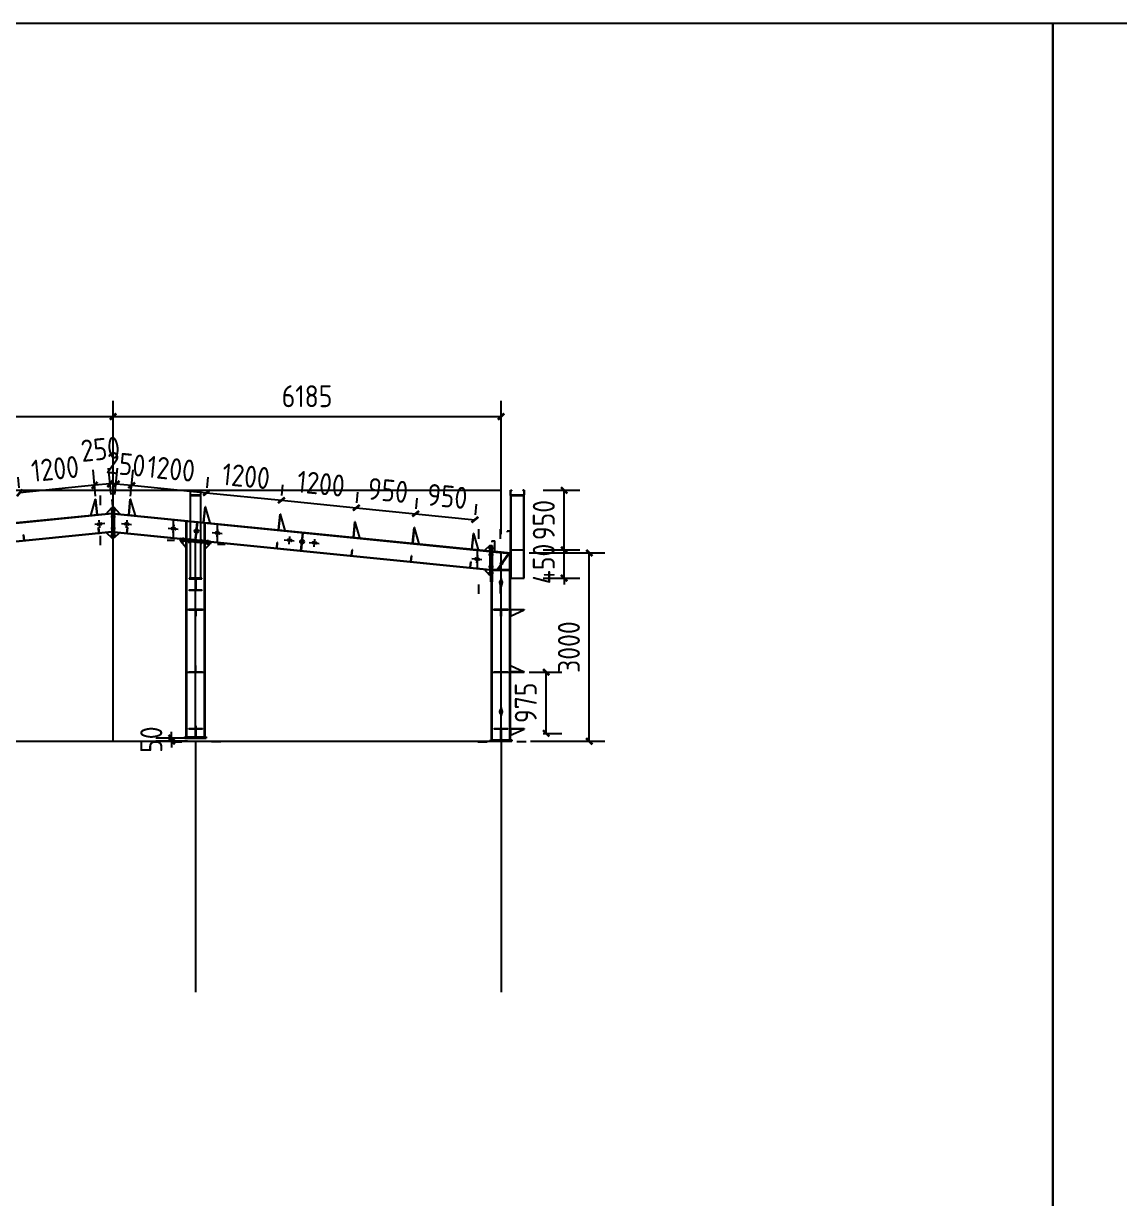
# Model space of a CAD drawing. Extents: x 533809 to 747315, y -17138 to 180511.
# Drawn here: x 579428 to 596904, y 153132 to 171862 of the extents above; entities that cross this region are included whole.
import ezdxf

# ---------------------------------------------------------------- set-up
doc = ezdxf.new("R2010")
doc.units = 0
doc.header["$LTSCALE"] = 1000
doc.header["$MEASUREMENT"] = 0
doc.layers.add('AXIS', color=3, linetype='Continuous')
doc.layers.add('DOTE', color=1, linetype='Continuous')
doc.styles.get("Standard").update_dxf_attribs({"font": 'gbenor.shx', "bigfont": 'gbcbig.shx'})
doc.dimstyles.get("Standard").update_dxf_attribs({"dimscale": 100, "dimtxt": 3.5, "dimasz": 1, "dimexe": 2.5, "dimexo": 3, "dimgap": 1.5, "dimtad": 1, "dimdec": 0, "dimzin": 0, "dimdsep": 46, "dimtxsty": 'Standard', "dimblk": 'ARCHTICK', "dimcen": 0.09, "dimadec": 0, "dimazin": 0, "dimtfac": 1, "dimtdec": 0, "dimtix": 1, "dimtmove": 2, "dimatfit": 3, "dimfxl": 1, "dimtolj": 1, "dimtzin": 0, "dimarcsym": 0})

# ---------------------------------------------------------------- blocks, each defined once
blk = doc.blocks.new('_ArchTick')
at = {"color": 0, "linetype": 'ByBlock', "const_width": 0.4}
blk.add_lwpolyline([(-0.5, -0.5), (0.5, 0.5)], dxfattribs=at)
blk = doc.blocks.new('*D24')
at = {"layer": 'AXIS', "color": 3, "lineweight": -2}
for p, q in [((574673, 163722), (574673, 165846)), ((580858, 163722), (580858, 165846)), ((574673, 165596), (580858, 165596))]:
    blk.add_line(p, q, dxfattribs=at)
at = {"layer": 'Defpoints', "color": 0}
for p in [(580858, 165596), (574673, 163422), (580858, 163422)]:
    blk.add_point(p, dxfattribs=at)
at = {"layer": 'AXIS', "color": 3, "lineweight": -2, "xscale": 100, "yscale": 100, "zscale": 100, "rotation": 180}
blk.add_blockref('_ArchTick', (574673, 165596), dxfattribs=at)
at = {"layer": 'AXIS', "color": 3, "lineweight": -2, "xscale": 100, "yscale": 100, "zscale": 100}
blk.add_blockref('_ArchTick', (580858, 165596), dxfattribs=at)
at = {"layer": 'AXIS', "color": 0, "insert": (577765, 165921), "char_height": 350, "attachment_point": 5}
blk.add_mtext('\\A1;6185', dxfattribs=at)
blk = doc.blocks.new('*D25')
at = {"layer": 'AXIS', "color": 3, "lineweight": -2}
for p, q in [((580858, 163722), (580858, 165846)), ((587043, 163722), (587043, 165846)), ((580858, 165596), (587043, 165596))]:
    blk.add_line(p, q, dxfattribs=at)
at = {"layer": 'Defpoints', "color": 0}
for p in [(587043, 165596), (580858, 163422), (587043, 163422)]:
    blk.add_point(p, dxfattribs=at)
at = {"layer": 'AXIS', "color": 3, "lineweight": -2, "xscale": 100, "yscale": 100, "zscale": 100, "rotation": 180}
blk.add_blockref('_ArchTick', (580858, 165596), dxfattribs=at)
at = {"layer": 'AXIS', "color": 3, "lineweight": -2, "xscale": 100, "yscale": 100, "zscale": 100}
blk.add_blockref('_ArchTick', (587043, 165596), dxfattribs=at)
at = {"layer": 'AXIS', "color": 0, "insert": (583950, 165921), "char_height": 350, "attachment_point": 5}
blk.add_mtext('\\A1;6185', dxfattribs=at)
blk = doc.blocks.new('*D38')
at = {"layer": 'AXIS', "color": 3, "lineweight": -2}
for p, q in [((580579, 164329), (580537, 164749)), ((580828, 164354), (580786, 164774)), ((580562, 164501), (580462, 164491)), ((580810, 164526), (580562, 164501)), ((580810, 164526), (580910, 164536))]:
    blk.add_line(p, q, dxfattribs=at)
at = {"layer": 'Defpoints', "color": 0}
for p in [(580562, 164501), (580609, 164030), (580858, 164055)]:
    blk.add_point(p, dxfattribs=at)
at = {"layer": 'AXIS', "color": 3, "lineweight": -2, "xscale": 100, "yscale": 100, "zscale": 100}
for p, rotation in [((580562, 164501), 5.710593137504977), ((580810, 164526), 185.710593137505)]:
    blk.add_blockref('_ArchTick', p, dxfattribs=dict(at, rotation=rotation))
at = {"layer": 'AXIS', "color": 0, "insert": (580654, 165077), "char_height": 350, "attachment_point": 5, "rotation": 5.7106}
blk.add_mtext('\\A1;250', dxfattribs=at)
blk = doc.blocks.new('*D39')
at = {"layer": 'AXIS', "color": 3, "lineweight": -2}
for p, q in [((580579, 164329), (580537, 164749)), ((579360, 164458), (579343, 164630)), ((580562, 164501), (579368, 164381))]:
    blk.add_line(p, q, dxfattribs=at)
at = {"layer": 'Defpoints', "color": 0}
for p in [(579368, 164381), (579390, 164160), (580609, 164030)]:
    blk.add_point(p, dxfattribs=at)
at = {"layer": 'AXIS', "color": 3, "lineweight": -2, "xscale": 100, "yscale": 100, "zscale": 100}
for p, rotation in [((579368, 164381), 185.710593137505), ((580562, 164501), 5.710593137504949)]:
    blk.add_blockref('_ArchTick', p, dxfattribs=dict(at, rotation=rotation))
at = {"layer": 'AXIS', "color": 0, "insert": (579932, 164764), "char_height": 350, "attachment_point": 5, "rotation": 5.7106}
blk.add_mtext('\\A1;1200', dxfattribs=at)
blk = doc.blocks.new('*D44')
at = {"layer": 'AXIS', "color": 3, "lineweight": -2}
for p, q in [((588049, 163472), (588049, 163572)), ((587713, 163472), (588299, 163472)), ((588049, 163022), (588049, 163472)), ((587713, 163022), (588299, 163022)), ((588049, 163022), (588049, 162922))]:
    blk.add_line(p, q, dxfattribs=at)
at = {"layer": 'Defpoints', "color": 0}
for p in [(587413, 163472), (588049, 163472), (587413, 163022)]:
    blk.add_point(p, dxfattribs=at)
at = {"layer": 'AXIS', "color": 3, "lineweight": -2, "xscale": 100, "yscale": 100, "zscale": 100}
for p, rotation in [((588049, 163472), 270), ((588049, 163022), 90)]:
    blk.add_blockref('_ArchTick', p, dxfattribs=dict(at, rotation=rotation))
at = {"layer": 'AXIS', "color": 0, "insert": (587724, 163247), "char_height": 350, "attachment_point": 5, "rotation": 90}
blk.add_mtext('\\A1;450', dxfattribs=at)
blk = doc.blocks.new('*D45')
at = {"layer": 'AXIS', "color": 3, "lineweight": -2}
for p, q in [((587713, 164422), (588299, 164422)), ((588049, 163472), (588049, 164422)), ((587713, 163472), (588299, 163472))]:
    blk.add_line(p, q, dxfattribs=at)
at = {"layer": 'Defpoints', "color": 0}
for p in [(587413, 164422), (588049, 164422), (587413, 163472)]:
    blk.add_point(p, dxfattribs=at)
at = {"layer": 'AXIS', "color": 3, "lineweight": -2, "xscale": 100, "yscale": 100, "zscale": 100}
for p, rotation in [((588049, 164422), 90), ((588049, 163472), 270)]:
    blk.add_blockref('_ArchTick', p, dxfattribs=dict(at, rotation=rotation))
at = {"layer": 'AXIS', "color": 0, "insert": (587724, 163947), "char_height": 350, "attachment_point": 5, "rotation": 90}
blk.add_mtext('\\A1;950', dxfattribs=at)
blk = doc.blocks.new('*D46')
at = {"layer": 'AXIS', "color": 3, "lineweight": -2}
for p, q in [((587493, 163422), (588700, 163422)), ((588450, 160422), (588450, 163422)), ((587513, 160422), (588700, 160422))]:
    blk.add_line(p, q, dxfattribs=at)
at = {"layer": 'Defpoints', "color": 0}
for p in [(587193, 163422), (588450, 163422), (587213, 160422)]:
    blk.add_point(p, dxfattribs=at)
at = {"layer": 'AXIS', "color": 3, "lineweight": -2, "xscale": 100, "yscale": 100, "zscale": 100}
for p, rotation in [((588450, 163422), 90), ((588450, 160422), 270)]:
    blk.add_blockref('_ArchTick', p, dxfattribs=dict(at, rotation=rotation))
at = {"layer": 'AXIS', "color": 0, "insert": (588125, 161922), "char_height": 350, "attachment_point": 5, "rotation": 90}
blk.add_mtext('\\A1;3000', dxfattribs=at)
blk = doc.blocks.new('*D47')
at = {"layer": 'AXIS', "color": 3, "lineweight": -2}
for p, q in [((580887, 164354), (580929, 164774)), ((581136, 164329), (581178, 164749)), ((580905, 164526), (580805, 164536)), ((580905, 164526), (581153, 164501)), ((581153, 164501), (581253, 164491))]:
    blk.add_line(p, q, dxfattribs=at)
at = {"layer": 'Defpoints', "color": 0}
for p in [(581153, 164501), (580858, 164055), (581106, 164030)]:
    blk.add_point(p, dxfattribs=at)
at = {"layer": 'AXIS', "color": 3, "lineweight": -2, "xscale": 100, "yscale": 100, "zscale": 100}
for p, rotation in [((580905, 164526), 354.2894068624951), ((581153, 164501), 174.289406862495)]:
    blk.add_blockref('_ArchTick', p, dxfattribs=dict(at, rotation=rotation))
at = {"layer": 'AXIS', "color": 0, "insert": (581061, 164837), "char_height": 350, "attachment_point": 5, "rotation": 354.2894}
blk.add_mtext('\\A1;250', dxfattribs=at)
blk = doc.blocks.new('*D48')
at = {"layer": 'AXIS', "color": 3, "lineweight": -2}
for p, q in [((581136, 164329), (581178, 164749)), ((581153, 164501), (582347, 164381)), ((582355, 164458), (582372, 164630))]:
    blk.add_line(p, q, dxfattribs=at)
at = {"layer": 'Defpoints', "color": 0}
for p in [(582347, 164381), (582325, 164160), (581106, 164030)]:
    blk.add_point(p, dxfattribs=at)
at = {"layer": 'AXIS', "color": 3, "lineweight": -2, "xscale": 100, "yscale": 100, "zscale": 100}
for p, rotation in [((581153, 164501), 174.2894068621558), ((582347, 164381), 354.2894068621558)]:
    blk.add_blockref('_ArchTick', p, dxfattribs=dict(at, rotation=rotation))
at = {"layer": 'AXIS', "color": 0, "insert": (581783, 164764), "char_height": 350, "attachment_point": 5, "rotation": 354.2894}
blk.add_mtext('\\A1;1200', dxfattribs=at)
blk = doc.blocks.new('*D49')
at = {"layer": 'AXIS', "color": 3, "lineweight": -2}
for p, q in [((582355, 164458), (582372, 164630)), ((583549, 164339), (583566, 164511)), ((582347, 164381), (583541, 164262))]:
    blk.add_line(p, q, dxfattribs=at)
at = {"layer": 'Defpoints', "color": 0}
for p in [(583541, 164262), (582325, 164160), (583519, 164040)]:
    blk.add_point(p, dxfattribs=at)
at = {"layer": 'AXIS', "color": 3, "lineweight": -2, "xscale": 100, "yscale": 100, "zscale": 100}
for p, rotation in [((582347, 164381), 174.2894068621558), ((583541, 164262), 354.2894068621558)]:
    blk.add_blockref('_ArchTick', p, dxfattribs=dict(at, rotation=rotation))
at = {"layer": 'AXIS', "color": 0, "insert": (582977, 164645), "char_height": 350, "attachment_point": 5, "rotation": 354.2894}
blk.add_mtext('\\A1;1200', dxfattribs=at)
blk = doc.blocks.new('*D50')
at = {"layer": 'AXIS', "color": 3, "lineweight": -2}
for p, q in [((583549, 164339), (583566, 164511)), ((583541, 164262), (584735, 164143)), ((584743, 164219), (584760, 164391))]:
    blk.add_line(p, q, dxfattribs=at)
at = {"layer": 'Defpoints', "color": 0}
for p in [(584735, 164143), (583519, 164040), (584713, 163921)]:
    blk.add_point(p, dxfattribs=at)
at = {"layer": 'AXIS', "color": 3, "lineweight": -2, "xscale": 100, "yscale": 100, "zscale": 100}
for p, rotation in [((583541, 164262), 174.2894068621558), ((584735, 164143), 354.2894068621558)]:
    blk.add_blockref('_ArchTick', p, dxfattribs=dict(at, rotation=rotation))
at = {"layer": 'AXIS', "color": 0, "insert": (584171, 164526), "char_height": 350, "attachment_point": 5, "rotation": 354.2894}
blk.add_mtext('\\A1;1200', dxfattribs=at)
blk = doc.blocks.new('*D51')
at = {"layer": 'AXIS', "color": 3, "lineweight": -2}
for p, q in [((584743, 164219), (584760, 164391)), ((585688, 164125), (585706, 164297)), ((584735, 164143), (585681, 164048))]:
    blk.add_line(p, q, dxfattribs=at)
at = {"layer": 'Defpoints', "color": 0}
for p in [(584713, 163921), (585681, 164048), (585659, 163826)]:
    blk.add_point(p, dxfattribs=at)
at = {"layer": 'AXIS', "color": 3, "lineweight": -2, "xscale": 100, "yscale": 100, "zscale": 100}
for p, rotation in [((584735, 164143), 174.2894068621558), ((585681, 164048), 354.2894068621558)]:
    blk.add_blockref('_ArchTick', p, dxfattribs=dict(at, rotation=rotation))
at = {"layer": 'AXIS', "color": 0, "insert": (585240, 164419), "char_height": 350, "attachment_point": 5, "rotation": 354.2894}
blk.add_mtext('\\A1;950', dxfattribs=at)
blk = doc.blocks.new('*D52')
at = {"layer": 'AXIS', "color": 3, "lineweight": -2}
for p, q in [((585688, 164125), (585706, 164297)), ((586634, 164030), (586651, 164202)), ((585681, 164048), (586626, 163953))]:
    blk.add_line(p, q, dxfattribs=at)
at = {"layer": 'Defpoints', "color": 0}
for p in [(586626, 163953), (585659, 163826), (586604, 163732)]:
    blk.add_point(p, dxfattribs=at)
at = {"layer": 'AXIS', "color": 3, "lineweight": -2, "xscale": 100, "yscale": 100, "zscale": 100}
for p, rotation in [((585681, 164048), 174.2894068621558), ((586626, 163953), 354.2894068621558)]:
    blk.add_blockref('_ArchTick', p, dxfattribs=dict(at, rotation=rotation))
at = {"layer": 'AXIS', "color": 0, "insert": (586186, 164324), "char_height": 350, "attachment_point": 5, "rotation": 354.2894}
blk.add_mtext('\\A1;950', dxfattribs=at)
blk = doc.blocks.new('*D1758')
at = {"layer": 'AXIS', "color": 3, "lineweight": -2}
for p, q in [((587493, 161522), (588012, 161522)), ((587762, 160547), (587762, 161522)), ((587713, 160547), (588012, 160547))]:
    blk.add_line(p, q, dxfattribs=at)
at = {"layer": 'Defpoints', "color": 0}
for p in [(587193, 161522), (587762, 161522), (587413, 160547)]:
    blk.add_point(p, dxfattribs=at)
at = {"layer": 'AXIS', "color": 3, "lineweight": -2, "xscale": 100, "yscale": 100, "zscale": 100}
for p, rotation in [((587762, 161522), 90), ((587762, 160547), 270)]:
    blk.add_blockref('_ArchTick', p, dxfattribs=dict(at, rotation=rotation))
at = {"layer": 'AXIS', "color": 0, "insert": (587437, 161034), "char_height": 350, "attachment_point": 5, "rotation": 90}
blk.add_mtext('\\A1;975', dxfattribs=at)
blk = doc.blocks.new('*D2323')
at = {"layer": 'AXIS', "color": 3, "lineweight": -2}
for p, q in [((581791, 160472), (581791, 160572)), ((582043, 160472), (581541, 160472)), ((582043, 160422), (581541, 160422)), ((581791, 160472), (581791, 160422)), ((581791, 160422), (581791, 160322))]:
    blk.add_line(p, q, dxfattribs=at)
at = {"layer": 'Defpoints', "color": 0}
for p in [(581791, 160422), (582343, 160472), (582343, 160422)]:
    blk.add_point(p, dxfattribs=at)
at = {"layer": 'AXIS', "color": 3, "lineweight": -2, "xscale": 100, "yscale": 100, "zscale": 100}
for p, rotation in [((581791, 160472), 270), ((581791, 160422), 90)]:
    blk.add_blockref('_ArchTick', p, dxfattribs=dict(at, rotation=rotation))
at = {"layer": 'AXIS', "color": 0, "insert": (581466, 160447), "char_height": 350, "attachment_point": 5, "rotation": 90}
blk.add_mtext('\\A1;50', dxfattribs=at)

msp = doc.modelspace()

# ---------------------------------------------------------------- linework, layer by layer
for p, q in [((574522.5, 164421.7), (587042.5, 164421.7)), ((580653.5, 164335.9), (580653.5, 164184.4)), ((580839.5, 164053.4), (574850.5, 163454.5)), ((580839.5, 164045.4), (574850.5, 163446.5)), ((580725.1, 163891.2), (580603.7, 163879.1)), ((580613.6, 163891.2), (580663.3, 163896.1)), ((580645.6, 163822), (580633.5, 163943.4)), ((580875.5, 164053.4), (586864.5, 163454.5)), ((580875.5, 164045.4), (586864.5, 163446.5)), ((580990, 163891.2), (581111.4, 163879.1)), ((581101.5, 163891.2), (581051.7, 163896.1)), ((581069.5, 163822), (581081.6, 163943.4)), ((582168.6, 163630.7), (582197.6, 163921.2)), ((582176.5, 163629.9), (582205.6, 163920.4)), ((580839.5, 163760), (574850.5, 163161.1)), ((580839.5, 163751.9), (574850.5, 163153)), ((580639.5, 163882.7), (580564.9, 163875.2)), ((580675.4, 163886.3), (580603.7, 163879.1)), ((580639.5, 163882.7), (580603.7, 163879.1)), ((580615.7, 163869.3), (580665.5, 163874.2)), ((580875.5, 163760), (586864.5, 163161.1)), ((580875.5, 163751.9), (581932.9, 163646.2)), ((581099.3, 163869.3), (581049.6, 163874.2)), ((581075.5, 163882.7), (581150.2, 163875.2)), ((581737, 163816.5), (581858.4, 163804.4)), ((581846.3, 163794.6), (581796.6, 163799.5)), ((581848.5, 163816.5), (581798.7, 163821.4)), ((581816.5, 163747.3), (581828.6, 163868.7)), ((581822.5, 163808), (581897.2, 163800.5)), ((582437, 163746.5), (582558.4, 163734.4)), ((582546.3, 163724.6), (582496.6, 163729.5)), ((582548.5, 163746.5), (582498.7, 163751.4)), ((582516.5, 163677.3), (582528.6, 163798.7)), ((582522.5, 163738), (582597.2, 163730.5)), ((586682.7, 163799.2), (586682.7, 163648.3)), ((587028.7, 163799.7), (587028.7, 163647.9)), ((580653.5, 163696.6), (580653.5, 163545.1)), ((581718.2, 163628.2), (581838, 163628.2)), ((582410.5, 163598.4), (586864.5, 163153)), ((582522.8, 163563.3), (582642.7, 163563.3)), ((583585.5, 163631.7), (583706.8, 163619.6)), ((583694.8, 163609.7), (583645.1, 163614.7)), ((583697, 163631.6), (583647.2, 163636.6)), ((583665, 163562.4), (583677.1, 163683.8)), ((583665, 163562.4), (583677.1, 163683.8)), ((583671, 163623.1), (583745.7, 163615.7)), ((583983.5, 163591.9), (584104.9, 163579.8)), ((584092.8, 163569.9), (584043.1, 163574.9)), ((584095, 163591.8), (584045.3, 163596.8)), ((584063, 163522.6), (584075.1, 163644)), ((584069, 163583.3), (584143.7, 163575.9)), ((586579, 163332.3), (586700.4, 163320.2)), ((586628.7, 163327.4), (586700.4, 163320.2)), ((586690.5, 163332.3), (586640.7, 163337.2)), ((586658.5, 163263.1), (586670.6, 163384.5)), ((586900.5, 163450.9), (587192.5, 163421.7)), ((586900.5, 163442.9), (587192.5, 163413.7)), ((586980.5, 163157.5), (587161, 163416.9)), ((586990.3, 163157.5), (587170.1, 163415.9)), ((587192.5, 163471.7), (587412.5, 163471.7)), ((586688.3, 163310.4), (586638.6, 163315.3)), ((586664.5, 163323.8), (586689.4, 163321.3)), ((586664.5, 163323.8), (586739.2, 163316.3)), ((586900.5, 163157.5), (587184.5, 163157.5)), ((586900.5, 163149.4), (587184.5, 163149.4)), ((587027.5, 162919.4), (587027.5, 162979.4)), ((587042.5, 163014.4), (587042.5, 162884.4)), ((587042.5, 162949.4), (587042.5, 162994.4)), ((587057.5, 162979.4), (587057.5, 162919.4)), ((586682.7, 162920.9), (586682.7, 162770)), ((587028.7, 162929), (587028.7, 162777.2)), ((582022.5, 162521.7), (582322.5, 162521.7)), ((586892.5, 162521.7), (587192.5, 162521.7)), ((582022.5, 161521.7), (582322.5, 161521.7)), ((586892.5, 161521.7), (587192.5, 161521.7)), ((587027.5, 160861.7), (587027.5, 160921.7)), ((587042.5, 160956.7), (587042.5, 160826.7)), ((587042.5, 160891.7), (587042.5, 160936.7)), ((587057.5, 160921.7), (587057.5, 160861.7)), ((587412.5, 160621.7), (587412.5, 160615.7)), ((574672.5, 160421.7), (587042.5, 160421.7)), ((581801.4, 160410.2), (581950.5, 160410.2)), ((582573.2, 160410.2), (582424.2, 160410.2)), ((586671.4, 160410.2), (586820.5, 160410.2)), ((587443.2, 160410.2), (587294.2, 160410.2))]:
    msp.add_line(p, q)
at = {"color": 2}
for p, q in [((580503.3, 164019.8), (580577.9, 164278.5)), ((580577.9, 164278.5), (580583.9, 164279.1)), ((580602.8, 164029.8), (580577.9, 164278.5)), ((580608.8, 164030.4), (580583.9, 164279.1)), ((580835.7, 164273.5), (580857.5, 164055.2)), ((581106.3, 164030.4), (581131.2, 164279.1)), ((581112.3, 164029.8), (581137.1, 164278.5)), ((581137.1, 164278.5), (581131.2, 164279.1)), ((581211.8, 164019.8), (581137.1, 164278.5)), ((582092.5, 164338.7), (582092.5, 164346.7)), ((582092.5, 164338.7), (582252.5, 164338.7)), ((582252.5, 164338.7), (582252.5, 164346.7)), ((587192.5, 164340.7), (587192.5, 164346.7)), ((587192.5, 164340.7), (587412.5, 164340.7)), ((587412.5, 164340.7), (587412.5, 164346.7)), ((580748.2, 164044.3), (580839.5, 164145.2)), ((580895.5, 164100.2), (580819.5, 164100.2)), ((580875.5, 164145.2), (580839.5, 164145.2)), ((580839.5, 164145.2), (580839.5, 163665.2)), ((580857.5, 164055.2), (580857.5, 164145.2)), ((580857.5, 163665.2), (580857.5, 164145.2)), ((580875.5, 164145.2), (580875.5, 163665.2)), ((580966.9, 164044.3), (580875.5, 164145.2)), ((582300.3, 163911), (582325.2, 164159.7)), ((582322.2, 164129.2), (582300.3, 163911)), ((582306.3, 163910.4), (582331.2, 164159.1)), ((582331.2, 164159.1), (582325.2, 164159.7)), ((582405.8, 163900.4), (582331.2, 164159.1)), ((580602.8, 164029.8), (580503.3, 164019.8)), ((580895.5, 164000.2), (580819.5, 164000.2)), ((580857.5, 164055.2), (580857.5, 163753.7)), ((581112.3, 164029.8), (581211.8, 164019.8)), ((582306.3, 163910.4), (582405.8, 163900.4)), ((583494.4, 163791.6), (583519.3, 164040.3)), ((583516.2, 164009.8), (583494.4, 163791.6)), ((583500.3, 163791), (583525.2, 164039.7)), ((583525.2, 164039.7), (583519.3, 164040.3)), ((583599.9, 163781), (583525.2, 164039.7)), ((584688.4, 163672.2), (584713.3, 163920.9)), ((584710.3, 163890.4), (584688.4, 163672.2)), ((584694.4, 163671.6), (584719.3, 163920.3)), ((584719.3, 163920.3), (584713.3, 163920.9)), ((584793.9, 163661.6), (584719.3, 163920.3)), ((579428.9, 163709.4), (579434.8, 163710)), ((579437.8, 163619.8), (579428.9, 163709.4)), ((579443.8, 163620.4), (579434.8, 163710)), ((580622.9, 163828.8), (580628.9, 163829.4)), ((580631.9, 163739.2), (580622.9, 163828.8)), ((580637.8, 163739.8), (580628.9, 163829.4)), ((580631.9, 163739.2), (580637.8, 163739.8)), ((580753.3, 163743.3), (580839.5, 163665.2)), ((580895.5, 163810.2), (580819.5, 163810.2)), ((580895.5, 163710.2), (580819.5, 163710.2)), ((580961.8, 163743.3), (580875.5, 163665.2)), ((581077.2, 163739.8), (581086.2, 163829.4)), ((581083.2, 163739.2), (581077.2, 163739.8)), ((581083.2, 163739.2), (581092.2, 163828.8)), ((581092.2, 163828.8), (581086.2, 163829.4)), ((583500.3, 163791), (583599.9, 163781)), ((583851.9, 163462.3), (583880.2, 163744.9)), ((583859.9, 163461.5), (583888.1, 163744.1)), ((585633.7, 163577.6), (585658.6, 163826.4)), ((585655.5, 163795.9), (585633.7, 163577.6)), ((585639.7, 163577), (585664.6, 163825.8)), ((585664.6, 163825.8), (585658.6, 163826.4)), ((585739.2, 163567.1), (585664.6, 163825.8)), ((586579, 163483.1), (586603.9, 163731.9)), ((586600.8, 163701.4), (586579, 163483.1)), ((586585, 163482.5), (586609.8, 163731.3)), ((586609.8, 163731.3), (586603.9, 163731.9)), ((586684.5, 163472.5), (586609.8, 163731.3)), ((579437.8, 163619.8), (579443.8, 163620.4)), ((580839.5, 163665.2), (580857.5, 163665.2)), ((580875.5, 163665.2), (580857.5, 163665.2)), ((581929.7, 163614.4), (581933.7, 163654.2)), ((582407.4, 163566.6), (581929.7, 163614.4)), ((581929.7, 163614.4), (582022.5, 163511.8)), ((582409.3, 163586.5), (581931.7, 163634.3)), ((582411.3, 163606.4), (581933.7, 163654.2)), ((581972.5, 163590), (581980.5, 163669.6)), ((582072, 163580), (582080, 163659.6)), ((582261.1, 163561.1), (582269, 163640.7)), ((582277.2, 163619.8), (582271.3, 163620.4)), ((582322.5, 163489.8), (582407.4, 163566.6)), ((582360.6, 163551.2), (582368.6, 163630.8)), ((582409.3, 163586.5), (582407.4, 163566.6)), ((582409.3, 163586.5), (582411.3, 163606.4)), ((583465.3, 163501), (583474.3, 163590.6)), ((583471.3, 163500.4), (583480.2, 163590)), ((583480.2, 163590), (583474.3, 163590.6)), ((584694.4, 163671.6), (584793.9, 163661.6)), ((585639.7, 163577), (585739.2, 163567.1)), ((586864.5, 163542.7), (586776.8, 163463.3)), ((586864.5, 163542.7), (586900.5, 163542.7)), ((586864.5, 163542.7), (586864.5, 163062.7)), ((586900.5, 163542.7), (586900.5, 162962.7)), ((583471.3, 163500.4), (583465.3, 163501)), ((584659.4, 163381.6), (584668.3, 163471.2)), ((584665.3, 163381), (584659.4, 163381.6)), ((584665.3, 163381), (584674.3, 163470.6)), ((584674.3, 163470.6), (584668.3, 163471.2)), ((585604.7, 163287.1), (585613.6, 163376.6)), ((585610.6, 163286.5), (585619.6, 163376)), ((585619.6, 163376), (585613.6, 163376.6)), ((586585, 163482.5), (586684.5, 163472.5)), ((586664.5, 163474.5), (586664.5, 163173)), ((586844.5, 163497.7), (586920.5, 163497.7)), ((586844.5, 163397.7), (586920.5, 163397.7)), ((587192.5, 163421.7), (587192.5, 163021.7)), ((585610.6, 163286.5), (585604.7, 163287.1)), ((586549.9, 163192.5), (586558.9, 163282.1)), ((586555.9, 163191.9), (586549.9, 163192.5)), ((586555.9, 163191.9), (586564.9, 163281.5)), ((586564.9, 163281.5), (586558.9, 163282.1)), ((586864.5, 163062.7), (586774.7, 163162)), ((586844.5, 163207.7), (586920.5, 163207.7)), ((582172.5, 163021.7), (582072.5, 163021.7)), ((582072.5, 163021.7), (582072.5, 163009.7)), ((582072.5, 163009.7), (582272.5, 163009.7)), ((582168.5, 163009.7), (582168.5, 162833.7)), ((582272.5, 163021.7), (582172.5, 163021.7)), ((582176.5, 163009.7), (582176.5, 162833.7)), ((582272.5, 163009.7), (582272.5, 163021.7)), ((586844.5, 163107.7), (586920.5, 163107.7)), ((586864.5, 163062.7), (586882.5, 163062.7)), ((586900.5, 162962.7), (586882.5, 162962.7)), ((582072.5, 162821.7), (582072.5, 162833.7)), ((582072.5, 162833.7), (582272.5, 162833.7)), ((582172.5, 162821.7), (582072.5, 162821.7)), ((582272.5, 162821.7), (582172.5, 162821.7)), ((582272.5, 162833.7), (582272.5, 162821.7)), ((587077.5, 162949.4), (587007.5, 162949.4)), ((582172.5, 162521.7), (582062.5, 162521.7)), ((582062.5, 162521.7), (582062.5, 162515.7)), ((582062.5, 162515.7), (582282.5, 162515.7)), ((582169.5, 162415.7), (582169.5, 162515.7)), ((582169.5, 162515.7), (582175.5, 162515.7)), ((582175.5, 162415.7), (582169.5, 162415.7)), ((582282.5, 162521.7), (582172.5, 162521.7)), ((582175.5, 162515.7), (582175.5, 162415.7)), ((582282.5, 162515.7), (582282.5, 162521.7)), ((587042.5, 162521.7), (586932.5, 162521.7)), ((586932.5, 162521.7), (586932.5, 162515.7)), ((586932.5, 162515.7), (587152.5, 162515.7)), ((587039.5, 162415.7), (587039.5, 162515.7)), ((587039.5, 162515.7), (587045.5, 162515.7)), ((587045.5, 162415.7), (587039.5, 162415.7)), ((587152.5, 162521.7), (587042.5, 162521.7)), ((587045.5, 162515.7), (587045.5, 162415.7)), ((587152.5, 162515.7), (587152.5, 162521.7)), ((587192.5, 162521.7), (587412.5, 162521.7)), ((587412.5, 162515.7), (587192.5, 162515.7)), ((587192.5, 162515.7), (587192.5, 162415.7)), ((587192.5, 162415.7), (587412.5, 162515.7)), ((587412.5, 162521.7), (587412.5, 162515.7)), ((582062.5, 161521.7), (582062.5, 161527.7)), ((582062.5, 161527.7), (582282.5, 161527.7)), ((582172.5, 161521.7), (582062.5, 161521.7)), ((582175.5, 161627.7), (582169.5, 161627.7)), ((582169.5, 161627.7), (582169.5, 161527.7)), ((582169.5, 161527.7), (582175.5, 161527.7)), ((582282.5, 161521.7), (582172.5, 161521.7)), ((582175.5, 161527.7), (582175.5, 161627.7)), ((582282.5, 161527.7), (582282.5, 161521.7)), ((586932.5, 161521.7), (586932.5, 161527.7)), ((586932.5, 161527.7), (587152.5, 161527.7)), ((587042.5, 161521.7), (586932.5, 161521.7)), ((587045.5, 161627.7), (587039.5, 161627.7)), ((587039.5, 161627.7), (587039.5, 161527.7)), ((587039.5, 161527.7), (587045.5, 161527.7)), ((587152.5, 161521.7), (587042.5, 161521.7)), ((587045.5, 161527.7), (587045.5, 161627.7)), ((587152.5, 161527.7), (587152.5, 161521.7)), ((587192.5, 161527.7), (587192.5, 161627.7)), ((587192.5, 161627.7), (587412.5, 161527.7)), ((587412.5, 161527.7), (587192.5, 161527.7)), ((587192.5, 161521.7), (587412.5, 161521.7)), ((587412.5, 161521.7), (587412.5, 161527.7)), ((587077.5, 160891.7), (587007.5, 160891.7)), ((582062.5, 160615.7), (582062.5, 160621.7)), ((582062.5, 160621.7), (582172.5, 160621.7)), ((582282.5, 160615.7), (582062.5, 160615.7)), ((582168.5, 160491.7), (582168.5, 160665.7)), ((582175.5, 160615.7), (582169.5, 160615.7)), ((582172.5, 160621.7), (582282.5, 160621.7)), ((582176.5, 160665.7), (582176.5, 160491.7)), ((582282.5, 160621.7), (582282.5, 160615.7)), ((586932.5, 160615.7), (586932.5, 160621.7)), ((586932.5, 160621.7), (587042.5, 160621.7)), ((587152.5, 160615.7), (586932.5, 160615.7)), ((587038.5, 160441.7), (587038.5, 160615.7)), ((587045.5, 160615.7), (587039.5, 160615.7)), ((587042.5, 160621.7), (587152.5, 160621.7)), ((587046.5, 160615.7), (587046.5, 160441.7)), ((587152.5, 160621.7), (587152.5, 160615.7)), ((587192.5, 160621.7), (587412.5, 160621.7)), ((587412.5, 160615.7), (587192.5, 160615.7)), ((587192.5, 160615.7), (587192.5, 160515.7)), ((587192.5, 160515.7), (587412.5, 160615.7)), ((582002.5, 160471.7), (582002.5, 160491.7)), ((582002.5, 160491.7), (582342.5, 160491.7)), ((582002.5, 160471.7), (582342.5, 160471.7)), ((582168.5, 160491.7), (582176.5, 160491.7)), ((582168.5, 160491.7), (582176.5, 160491.7)), ((582342.5, 160491.7), (582342.5, 160471.7)), ((586872.5, 160421.7), (586872.5, 160441.7)), ((586872.5, 160441.7), (587212.5, 160441.7)), ((586872.5, 160421.7), (587212.5, 160421.7)), ((587038.5, 160441.7), (587046.5, 160441.7)), ((587212.5, 160441.7), (587212.5, 160421.7))]:
    msp.add_line(p, q, dxfattribs=at)
at = {"color": 6}
for p, q in [((582092.5, 164421.7), (582252.5, 164421.7)), ((582092.5, 164346.7), (582092.5, 164421.7)), ((582092.5, 164348.7), (582252.5, 164348.7)), ((582092.5, 164346.7), (582252.5, 164346.7)), ((582252.5, 164421.7), (582252.5, 164346.7)), ((587192.5, 164346.7), (587192.5, 164421.7)), ((587192.5, 164421.7), (587212.5, 164421.7)), ((587192.5, 164346.7), (587412.5, 164346.7)), ((587194.5, 164419.7), (587194.5, 164348.7)), ((587194.5, 164419.7), (587212.5, 164419.7)), ((587194.5, 164348.7), (587410.5, 164348.7)), ((587212.5, 164421.7), (587212.5, 164419.7)), ((587412.5, 164421.7), (587392.5, 164421.7)), ((587392.5, 164421.7), (587392.5, 164419.7)), ((587410.5, 164419.7), (587392.5, 164419.7)), ((587410.5, 164348.7), (587410.5, 164419.7)), ((587412.5, 164421.7), (587412.5, 164346.7)), ((587192.5, 163771.7), (587142.5, 163771.7)), ((587142.5, 163771.7), (587142.5, 163751.7)), ((587192.5, 163421.7), (587192.5, 163771.7)), ((586893.8, 163616.6), (586893.8, 163596.6)), ((586893.8, 163616.6), (586943.8, 163616.6)), ((586943.8, 163446.6), (586943.8, 163616.6)), ((587192.5, 163421.7), (586943.8, 163446.6))]:
    msp.add_line(p, q, dxfattribs=at)
at = {"color": 4}
for p, q in [((582092.5, 163021.7), (582092.5, 164338.7)), ((582252.5, 164338.7), (582252.5, 163021.7)), ((587192.5, 164421.7), (587192.5, 163021.7)), ((587198.5, 164340.7), (587198.5, 163021.7)), ((587406.5, 163021.7), (587406.5, 164340.7)), ((587412.5, 163021.7), (587412.5, 164421.7)), ((587192.5, 163021.7), (587412.5, 163021.7))]:
    msp.add_line(p, q, dxfattribs=at)
at = {"color": 1}
for p, q in [((582172.5, 163630.3), (582201.6, 163920.8)), ((583855.9, 163461.9), (583884.2, 163744.5))]:
    msp.add_line(p, q, dxfattribs=at)
for points in [[(566139.1, 150862.3), (595839.1, 150862.3), (595839.1, 171862.3), (566139.1, 171862.3)], [(595839.1, 140362.3), (640389.1, 140362.3), (640389.1, 171862.3), (595839.1, 171862.3)]]:
    msp.add_lwpolyline(points, close=True)
for centre, radius in [((582186.7, 163771.6), 30.9), ((583871, 163603.1), 30.9), ((587051.3, 163252.2), 15.5)]:
    msp.add_circle(centre, radius)
for centre, radius, start, end in [((580614.7, 163880.2), 11, 95.71059, 275.71059), ((580664.4, 163885.2), 11, 275.71059, 95.71059), ((581050.7, 163885.2), 11, 84.28941, 264.28941), ((581100.4, 163880.2), 11, 264.28941, 84.28941), ((581797.7, 163810.5), 11, 84.28941, 264.28941), ((581847.4, 163805.5), 11, 264.28941, 84.28941), ((582497.7, 163740.5), 11, 84.28941, 264.28941), ((582547.4, 163735.5), 11, 264.28941, 84.28941), ((583646.1, 163625.6), 11, 84.28941, 264.28941), ((583695.9, 163620.7), 11, 264.28941, 84.28941), ((584044.2, 163585.8), 11, 84.28941, 264.28941), ((584093.9, 163580.9), 11, 264.28941, 84.28941), ((586639.7, 163326.3), 11, 84.28941, 264.28941), ((586689.4, 163321.3), 11, 264.28941, 84.28941), ((587042.5, 162979.4), 15, 0, 180), ((587042.5, 162919.4), 15, 180, 0), ((587042.5, 160921.7), 15, 0, 180), ((587042.5, 160861.7), 15, 180, 0)]:
    msp.add_arc(centre, radius, start, end)
at = {"layer": 'AXIS'}
for p, q in [((582172.5, 160421.7), (582172.5, 156421.7)), ((587042.5, 160421.7), (587042.5, 156421.7))]:
    msp.add_line(p, q, dxfattribs=at)
at = {"layer": 'DOTE'}
for p, q in [((580857.5, 160421.7), (580857.5, 164421.7)), ((582172.5, 160471.7), (582172.5, 163680.3)), ((587042.5, 160421.7), (587042.5, 163421.7))]:
    msp.add_line(p, q, dxfattribs=at)
at = {"layer": 'DOTE', "color": 0}
for p, q in [((581822.5, 163657.2), (581822.5, 163950.7)), ((582022.5, 163645.3), (582022.5, 163930.7)), ((582030.5, 163644.5), (582030.5, 163929.9)), ((582314.5, 163616.1), (582314.5, 163901.5)), ((582322.5, 163615.3), (582322.5, 163900.7)), ((582522.5, 163595.3), (582522.5, 163888.7)), ((582022.5, 160491.7), (582022.5, 163655.1)), ((582030.5, 160491.7), (582030.5, 163654.3)), ((582314.5, 160491.7), (582314.5, 163625.9)), ((582322.5, 160491.7), (582322.5, 163625.1)), ((586900.5, 160441.7), (586900.5, 163421.7)), ((587184.5, 160441.7), (587184.5, 163421.7)), ((587192.5, 160441.7), (587192.5, 163421.7)), ((586892.5, 160441.7), (586892.5, 162962.7))]:
    msp.add_line(p, q, dxfattribs=at)
at = {"layer": 'DOTE', "color": 2}
msp.add_line((586882.5, 162962.7), (586882.5, 163542.7), dxfattribs=at)

# ---------------------------------------------------------------- dimensions: what is measured, and where the dimension line sits
at = {"layer": 'AXIS', "color": 0}
for base, p1, p2, override, picture, middle in [((580857.5, 165595.7), (574672.5, 163421.7), (580857.5, 163421.7), {"dimclrd": 3, "dimclre": 3, "dimclrt": 0}, '*D24', (577765, 165920.7)), ((587042.5, 165595.7), (580857.5, 163421.7), (587042.5, 163421.7), {"dimclrd": 3, "dimclre": 3}, '*D25', (583950, 165920.7))]:
    dim = msp.add_linear_dim(base=base, p1=p1, p2=p2, dimstyle='Standard', override=override, dxfattribs=at)
    dim.commit()
    dim.dimension.update_dxf_attribs({"geometry": picture, "text_midpoint": middle})
dim = msp.add_linear_dim(base=(580561.7, 164500.7), p1=(580857.5, 164055.2), p2=(580608.8, 164030.4), angle=185.71059, dimstyle='Standard', override={"dimclrd": 3, "dimclre": 3}, dxfattribs=at)
dim.commit()
dim.dimension.update_dxf_attribs({"geometry": '*D38', "text_midpoint": (580653.8, 165076.8), "dimtype": 161})
for base, p1, p2, angle, picture, middle in [((579367.7, 164381.3), (580608.8, 164030.4), (579389.9, 164159.7), 5.71059, '*D39', (579932.4, 164764.4)), ((582347.4, 164381.3), (581106.3, 164030.4), (582325.2, 164159.7), 174.28941, '*D48', (581782.7, 164764.4)), ((583541.4, 164261.9), (582325.2, 164159.7), (583519.3, 164040.3), 174.28941, '*D49', (582976.7, 164645)), ((584735.5, 164142.5), (583519.3, 164040.3), (584713.3, 163920.9), 174.28941, '*D50', (584170.8, 164525.6)), ((585680.7, 164048), (584713.3, 163920.9), (585658.6, 163826.4), 174.28941, '*D51', (585240.4, 164418.6)), ((586626, 163953.5), (585658.6, 163826.4), (586603.9, 163731.9), 174.28941, '*D52', (586185.7, 164324.1)), ((588048.9, 164421.7), (587412.5, 163471.7), (587412.5, 164421.7), 90, '*D45', (587723.9, 163946.7)), ((588048.9, 163471.7), (587412.5, 163021.7), (587412.5, 163471.7), 90, '*D44', (587723.9, 163246.7)), ((588449.6, 163421.7), (587212.5, 160421.7), (587192.5, 163421.7), 90, '*D46', (588124.6, 161921.7)), ((587761.7, 161521.7), (587412.5, 160546.7), (587192.5, 161521.7), 90, '*D1758', (587436.7, 161034.2)), ((581790.8, 160421.7), (582342.5, 160471.7), (582342.5, 160421.7), 90, '*D2323', (581465.8, 160446.7))]:
    dim = msp.add_linear_dim(base=base, p1=p1, p2=p2, angle=angle, dimstyle='Standard', override={"dimclrd": 3, "dimclre": 3}, dxfattribs=at)
    dim.commit()
    dim.dimension.update_dxf_attribs({"geometry": picture, "text_midpoint": middle})
dim = msp.add_aligned_dim(p1=(580857.5, 164055.2), p2=(581106.3, 164030.4), distance=472.7, dimstyle='Standard', override={"dimclrd": 3, "dimclre": 3}, dxfattribs=at)
dim.commit()
dim.dimension.update_dxf_attribs({"geometry": '*D47', "text_midpoint": (581061.3, 164836.6)})

doc.saveas('drawing.dxf')
